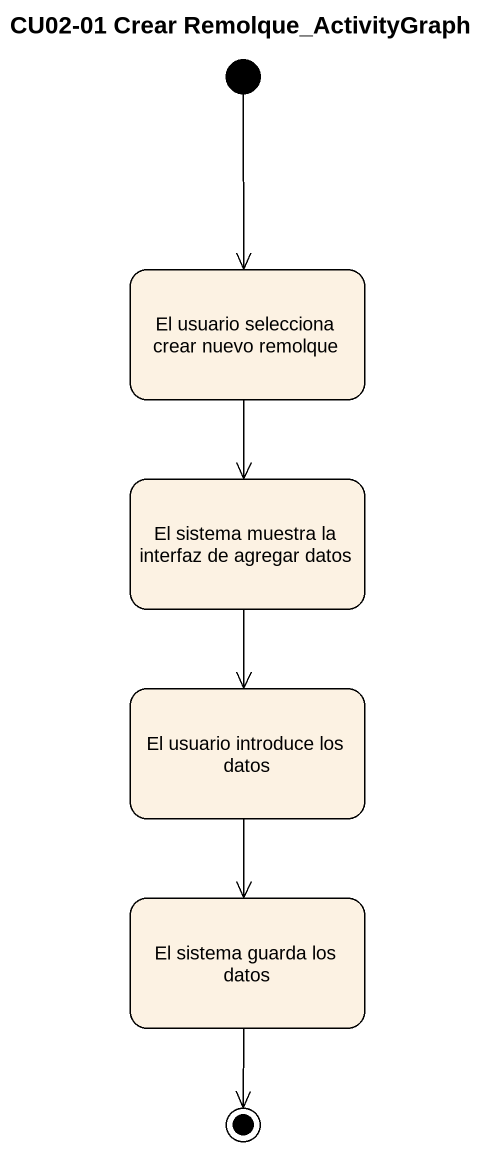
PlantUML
@startuml
title CU02-01 Crear Remolque_ActivityGraph
hide empty description
state "El usuario selecciona crear nuevo remolque" as El_usuario_selecciona_crear
state "El sistema muestra la interfaz de agregar datos" as El_sistema_muestra_la
state "El usuario introduce los datos" as El_usuario_introduce_los
state "El sistema guarda los datos" as El_sistema_guarda_los_datos
[*] --> El_usuario_selecciona_crear
El_usuario_selecciona_crear --> El_sistema_muestra_la
El_sistema_muestra_la --> El_usuario_introduce_los
El_usuario_introduce_los --> El_sistema_guarda_los_datos
El_sistema_guarda_los_datos --> [*]
@enduml
